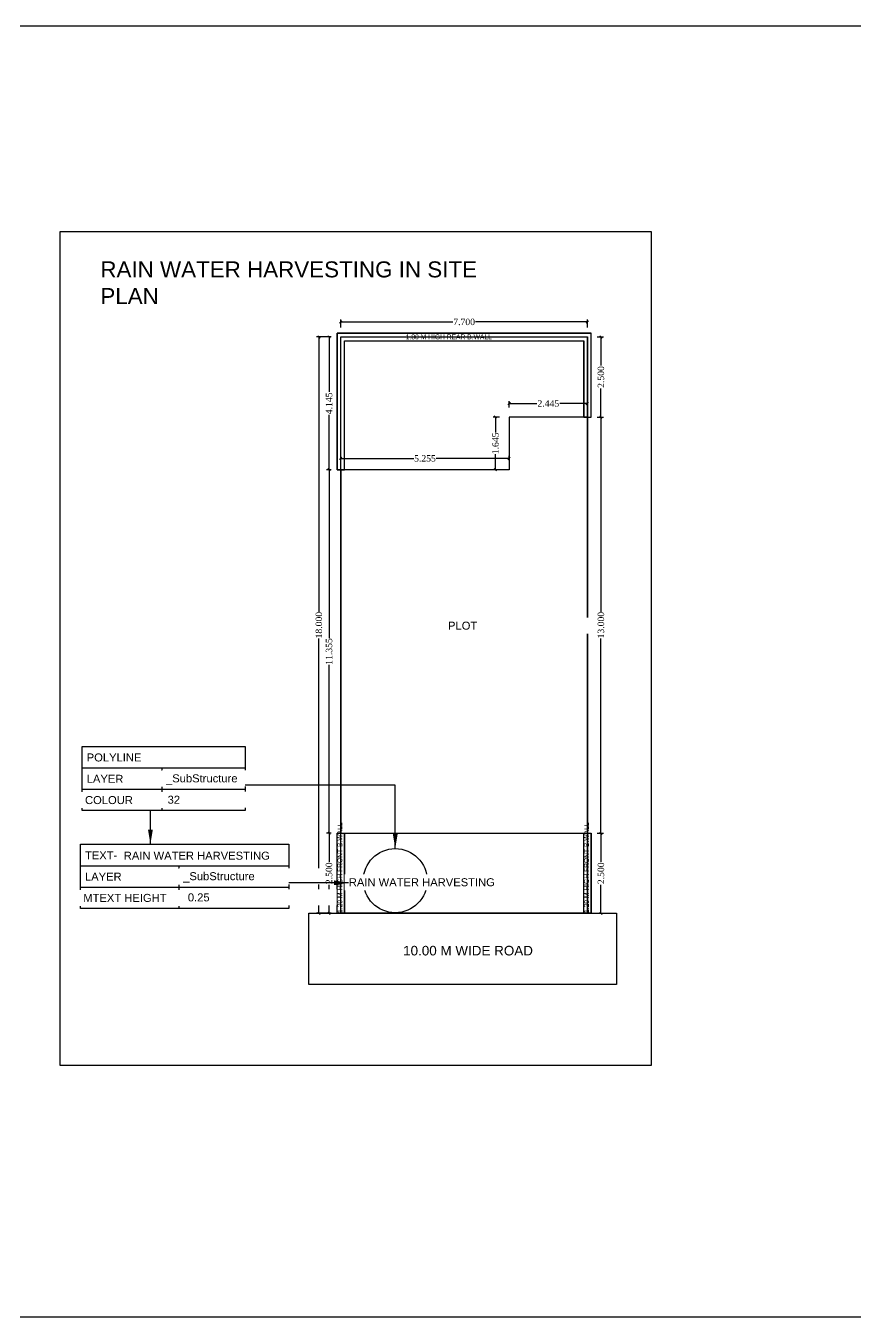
# Model space of a CAD drawing. Header units: metres. Extents: x 180 to 389, y -165 to 195.
# Drawn here: x 234.63 to 260.51, y -105.78 to -65.44 of the extents above; entities that cross this region are included whole.
import ezdxf

# ---------------------------------------------------------------- set-up
doc = ezdxf.new("R2010")
doc.units = ezdxf.units.M
doc.header["$LTSCALE"] = 2
doc.header["$MEASUREMENT"] = 0
for name, color, linetype in [('_BoundaryWall', 252, 'Continuous'), ('_Dimension', 87, 'Continuous'), ('_MainRoad', 20, 'Continuous'), ('_Plot', 7, 'Continuous'), ('_PropWork', 1, 'Continuous'), ('_SubStructure', 32, 'Continuous')]:
    doc.layers.add(name, color=color, linetype=linetype)
doc.styles.add('DRAWING', font='times.ttf', dxfattribs={"height": 0.2})
doc.styles.get("Standard").update_dxf_attribs({"font": 'arial.ttf'})
doc.dimstyles.new('Copy of DRAWING', dxfattribs={"dimtxt": 0.2, "dimasz": 0.46, "dimexe": 0.076, "dimexo": 0.3, "dimgap": 0.037, "dimtad": 0, "dimdec": 3, "dimzin": 0, "dimdsep": 46, "dimtxsty": 'DRAWING', "dimblk": 'ARCHTICK', "dimtsz": 0.037, "dimcen": 0.09, "dimclre": 256, "dimclrt": 256, "dimadec": 0, "dimazin": 0, "dimtfac": 1, "dimtdec": 3, "dimtix": 1, "dimtofl": 0, "dimtmove": 2, "dimatfit": 3, "dimfxl": 1, "dimtolj": 1, "dimtzin": 0, "dimarcsym": 0})
doc.dimstyles.new('DRAWING', dxfattribs={"dimtxt": 0.2, "dimasz": 0.076, "dimexe": 0.076, "dimexo": 0.3, "dimgap": 0.037, "dimtad": 0, "dimdec": 3, "dimzin": 0, "dimdsep": 46, "dimtxsty": 'DRAWING', "dimblk": 'ARCHTICK', "dimtsz": 0.037, "dimcen": 0.09, "dimclre": 256, "dimclrt": 256, "dimadec": 0, "dimazin": 0, "dimtfac": 1, "dimtdec": 3, "dimtix": 1, "dimtofl": 0, "dimtmove": 2, "dimatfit": 3, "dimfxl": 1, "dimtolj": 1, "dimtzin": 0, "dimarcsym": 0})

# ---------------------------------------------------------------- blocks, each defined once
blk = doc.blocks.new('*D503')
at = {"layer": '_Dimension', "color": 0, "linetype": 'ByBlock', "lineweight": -2, "ltscale": 0.01}
for p, q in [((244.495, -74.657), (244.421, -74.731)), ((244.458, -74.694), (247.95, -74.694)), ((252.158, -74.694), (248.667, -74.694)), ((252.121, -74.731), (252.195, -74.657))]:
    blk.add_line(p, q, dxfattribs=at)
at = {"layer": '_Dimension', "linetype": 'ByBlock', "lineweight": -2, "ltscale": 0.01}
for p, q in [((244.458, -74.863), (244.458, -74.618)), ((252.158, -74.863), (252.158, -74.618))]:
    blk.add_line(p, q, dxfattribs=at)
at = {"layer": 'Defpoints', "color": 0, "ltscale": 0.01}
for p in [(252.158, -74.694), (244.458, -75.163), (252.158, -75.163)]:
    blk.add_point(p, dxfattribs=at)
at = {"layer": '_Dimension', "ltscale": 0.01, "insert": (248.308, -74.694), "char_height": 0.2, "attachment_point": 5, "style": 'DRAWING'}
blk.add_mtext('\\A1;7.700', dxfattribs=at)
blk = doc.blocks.new('_ArchTick')
blk = doc.blocks.new('*D504')
at = {"layer": '_Dimension', "linetype": 'ByBlock', "lineweight": -2, "ltscale": 0.01}
for p, q in [((244.158, -75.163), (243.699, -75.163)), ((244.158, -93.163), (243.699, -93.163))]:
    blk.add_line(p, q, dxfattribs=at)
at = {"layer": '_Dimension', "color": 0, "linetype": 'ByBlock', "lineweight": -2, "ltscale": 0.01}
for p, q in [((243.812, -75.2), (243.738, -75.126)), ((243.775, -75.163), (243.775, -83.743)), ((243.775, -93.163), (243.775, -84.584)), ((243.738, -93.126), (243.812, -93.2))]:
    blk.add_line(p, q, dxfattribs=at)
at = {"layer": 'Defpoints', "color": 0, "ltscale": 0.01}
for p in [(244.458, -75.163), (243.775, -93.163), (244.458, -93.163)]:
    blk.add_point(p, dxfattribs=at)
at = {"layer": '_Dimension', "ltscale": 0.01, "insert": (243.775, -84.163), "char_height": 0.2, "attachment_point": 5, "rotation": 90, "style": 'DRAWING'}
blk.add_mtext('\\A1;18.000', dxfattribs=at)
blk = doc.blocks.new('*D505')
at = {"layer": '_Dimension', "linetype": 'ByBlock', "lineweight": -2, "ltscale": 0.01}
for p, q in [((244.158, -75.163), (244.015, -75.163)), ((244.158, -79.308), (244.015, -79.308))]:
    blk.add_line(p, q, dxfattribs=at)
at = {"layer": '_Dimension', "color": 0, "linetype": 'ByBlock', "lineweight": -2, "ltscale": 0.01}
for p, q in [((244.128, -75.2), (244.054, -75.126)), ((244.091, -75.163), (244.091, -76.878)), ((244.091, -79.308), (244.091, -77.593)), ((244.054, -79.271), (244.128, -79.345))]:
    blk.add_line(p, q, dxfattribs=at)
at = {"layer": 'Defpoints', "color": 0, "ltscale": 0.01}
for p in [(244.458, -75.163), (244.091, -79.308), (244.458, -79.308)]:
    blk.add_point(p, dxfattribs=at)
at = {"layer": '_Dimension', "ltscale": 0.01, "insert": (244.091, -77.236), "char_height": 0.2, "attachment_point": 5, "rotation": 90, "style": 'DRAWING'}
blk.add_mtext('\\A1;4.145', dxfattribs=at)
blk = doc.blocks.new('*D506')
at = {"layer": '_Dimension', "linetype": 'ByBlock', "lineweight": -2, "ltscale": 0.01}
for p, q in [((244.158, -79.308), (244.015, -79.308)), ((244.158, -90.663), (244.015, -90.663))]:
    blk.add_line(p, q, dxfattribs=at)
at = {"layer": '_Dimension', "color": 0, "linetype": 'ByBlock', "lineweight": -2, "ltscale": 0.01}
for p, q in [((244.128, -79.345), (244.054, -79.271)), ((244.091, -79.308), (244.091, -84.57)), ((244.091, -90.663), (244.091, -85.402)), ((244.054, -90.626), (244.128, -90.7))]:
    blk.add_line(p, q, dxfattribs=at)
at = {"layer": 'Defpoints', "color": 0, "ltscale": 0.01}
for p in [(244.458, -79.308), (244.091, -90.663), (244.458, -90.663)]:
    blk.add_point(p, dxfattribs=at)
at = {"layer": '_Dimension', "ltscale": 0.01, "insert": (244.091, -84.986), "char_height": 0.2, "attachment_point": 5, "rotation": 90, "style": 'DRAWING'}
blk.add_mtext('\\A1;11.355', dxfattribs=at)
blk = doc.blocks.new('*D507')
at = {"layer": '_Dimension', "linetype": 'ByBlock', "lineweight": -2, "ltscale": 0.01}
for p, q in [((244.158, -90.663), (244.015, -90.663)), ((244.158, -93.163), (244.015, -93.163))]:
    blk.add_line(p, q, dxfattribs=at)
at = {"layer": '_Dimension', "color": 0, "linetype": 'ByBlock', "lineweight": -2, "ltscale": 0.01}
for p, q in [((244.128, -90.7), (244.054, -90.626)), ((244.091, -90.663), (244.091, -91.552)), ((244.091, -93.163), (244.091, -92.274)), ((244.054, -93.126), (244.128, -93.2))]:
    blk.add_line(p, q, dxfattribs=at)
at = {"layer": 'Defpoints', "color": 0, "ltscale": 0.01}
for p in [(244.458, -90.663), (244.091, -93.163), (244.458, -93.163)]:
    blk.add_point(p, dxfattribs=at)
at = {"layer": '_Dimension', "ltscale": 0.01, "insert": (244.091, -91.913), "char_height": 0.2, "attachment_point": 5, "rotation": 90, "style": 'DRAWING'}
blk.add_mtext('\\A1;2.500', dxfattribs=at)
blk = doc.blocks.new('*D508')
at = {"layer": '_Dimension', "linetype": 'ByBlock', "lineweight": -2, "ltscale": 0.01}
for p, q in [((252.458, -90.663), (252.656, -90.663)), ((252.458, -93.163), (252.656, -93.163))]:
    blk.add_line(p, q, dxfattribs=at)
at = {"layer": '_Dimension', "color": 0, "linetype": 'ByBlock', "lineweight": -2, "ltscale": 0.01}
for p, q in [((252.617, -90.7), (252.543, -90.626)), ((252.58, -90.663), (252.58, -91.552)), ((252.58, -93.163), (252.58, -92.274)), ((252.543, -93.126), (252.617, -93.2))]:
    blk.add_line(p, q, dxfattribs=at)
at = {"layer": 'Defpoints', "color": 0, "ltscale": 0.01}
for p in [(252.158, -90.663), (252.58, -90.663), (252.158, -93.163)]:
    blk.add_point(p, dxfattribs=at)
at = {"layer": '_Dimension', "ltscale": 0.01, "insert": (252.58, -91.913), "char_height": 0.2, "attachment_point": 5, "rotation": 90, "style": 'DRAWING'}
blk.add_mtext('\\A1;2.500', dxfattribs=at)
blk = doc.blocks.new('*D509')
at = {"layer": '_Dimension', "linetype": 'ByBlock', "lineweight": -2, "ltscale": 0.01}
for p, q in [((252.458, -77.663), (252.656, -77.663)), ((252.458, -90.663), (252.656, -90.663))]:
    blk.add_line(p, q, dxfattribs=at)
at = {"layer": '_Dimension', "color": 0, "linetype": 'ByBlock', "lineweight": -2, "ltscale": 0.01}
for p, q in [((252.617, -77.7), (252.543, -77.626)), ((252.58, -77.663), (252.58, -83.743)), ((252.58, -90.663), (252.58, -84.584)), ((252.543, -90.626), (252.617, -90.7))]:
    blk.add_line(p, q, dxfattribs=at)
at = {"layer": 'Defpoints', "color": 0, "ltscale": 0.01}
for p in [(252.158, -77.663), (252.58, -77.663), (252.158, -90.663)]:
    blk.add_point(p, dxfattribs=at)
at = {"layer": '_Dimension', "ltscale": 0.01, "insert": (252.58, -84.163), "char_height": 0.2, "attachment_point": 5, "rotation": 90, "style": 'DRAWING'}
blk.add_mtext('\\A1;13.000', dxfattribs=at)
blk = doc.blocks.new('*D510')
at = {"layer": '_Dimension', "linetype": 'ByBlock', "lineweight": -2, "ltscale": 0.01}
for p, q in [((252.458, -75.163), (252.656, -75.163)), ((252.458, -77.663), (252.656, -77.663))]:
    blk.add_line(p, q, dxfattribs=at)
at = {"layer": '_Dimension', "color": 0, "linetype": 'ByBlock', "lineweight": -2, "ltscale": 0.01}
for p, q in [((252.617, -75.2), (252.543, -75.126)), ((252.58, -75.163), (252.58, -76.052)), ((252.58, -77.663), (252.58, -76.774)), ((252.543, -77.626), (252.617, -77.7))]:
    blk.add_line(p, q, dxfattribs=at)
at = {"layer": 'Defpoints', "color": 0, "ltscale": 0.01}
for p in [(252.158, -75.163), (252.58, -75.163), (252.158, -77.663)]:
    blk.add_point(p, dxfattribs=at)
at = {"layer": '_Dimension', "ltscale": 0.01, "insert": (252.58, -76.413), "char_height": 0.2, "attachment_point": 5, "rotation": 90, "style": 'DRAWING'}
blk.add_mtext('\\A1;2.500', dxfattribs=at)
blk = doc.blocks.new('*D511')
at = {"layer": '_Dimension', "color": 0, "linetype": 'ByBlock', "lineweight": -2, "ltscale": 0.01}
for p, q in [((244.495, -78.918), (244.421, -78.992)), ((244.458, -78.955), (246.733, -78.955)), ((249.713, -78.955), (247.438, -78.955)), ((249.676, -78.992), (249.75, -78.918))]:
    blk.add_line(p, q, dxfattribs=at)
at = {"layer": '_Dimension', "linetype": 'ByBlock', "lineweight": -2, "ltscale": 0.01}
for p, q in [((244.458, -79.008), (244.458, -78.879)), ((249.713, -79.008), (249.713, -78.879))]:
    blk.add_line(p, q, dxfattribs=at)
at = {"layer": 'Defpoints', "color": 0, "ltscale": 0.01}
for p in [(249.713, -78.955), (244.458, -79.308), (249.713, -79.308)]:
    blk.add_point(p, dxfattribs=at)
at = {"layer": '_Dimension', "ltscale": 0.01, "insert": (247.086, -78.955), "char_height": 0.2, "attachment_point": 5, "style": 'DRAWING'}
blk.add_mtext('\\A1;5.255', dxfattribs=at)
blk = doc.blocks.new('*D512')
at = {"layer": '_Dimension', "linetype": 'ByBlock', "lineweight": -2, "ltscale": 0.01}
for p, q in [((249.413, -77.663), (249.21, -77.663)), ((249.413, -79.308), (249.21, -79.308))]:
    blk.add_line(p, q, dxfattribs=at)
at = {"layer": '_Dimension', "color": 0, "linetype": 'ByBlock', "lineweight": -2, "ltscale": 0.01}
for p, q in [((249.323, -77.7), (249.249, -77.626)), ((249.286, -77.663), (249.286, -78.143)), ((249.286, -79.308), (249.286, -78.828)), ((249.249, -79.271), (249.323, -79.345))]:
    blk.add_line(p, q, dxfattribs=at)
at = {"layer": 'Defpoints', "color": 0, "ltscale": 0.01}
for p in [(249.713, -77.663), (249.286, -79.308), (249.713, -79.308)]:
    blk.add_point(p, dxfattribs=at)
at = {"layer": '_Dimension', "ltscale": 0.01, "insert": (249.286, -78.486), "char_height": 0.2, "attachment_point": 5, "rotation": 90, "style": 'DRAWING'}
blk.add_mtext('\\A1;1.645', dxfattribs=at)
blk = doc.blocks.new('*D513')
at = {"layer": '_Dimension', "color": 0, "linetype": 'ByBlock', "lineweight": -2, "ltscale": 0.01}
for p, q in [((249.75, -77.203), (249.676, -77.277)), ((249.713, -77.24), (250.58, -77.24)), ((252.158, -77.24), (251.292, -77.24)), ((252.121, -77.277), (252.195, -77.203))]:
    blk.add_line(p, q, dxfattribs=at)
at = {"layer": '_Dimension', "linetype": 'ByBlock', "lineweight": -2, "ltscale": 0.01}
for p, q in [((249.713, -77.363), (249.713, -77.164)), ((252.158, -77.363), (252.158, -77.164))]:
    blk.add_line(p, q, dxfattribs=at)
at = {"layer": 'Defpoints', "color": 0, "ltscale": 0.01}
for p in [(252.158, -77.24), (249.713, -77.663), (252.158, -77.663)]:
    blk.add_point(p, dxfattribs=at)
at = {"layer": '_Dimension', "ltscale": 0.01, "insert": (250.936, -77.24), "char_height": 0.2, "attachment_point": 5, "style": 'DRAWING'}
blk.add_mtext('\\A1;2.445', dxfattribs=at)

msp = doc.modelspace()

# ---------------------------------------------------------------- linework, layer by layer
at = {"ltscale": 0.01}
for p, q in [((244.3434, -75.0481), (252.2734, -75.0481)), ((244.3434, -79.3081), (244.3434, -75.0481)), ((244.4584, -75.1631), (252.1584, -75.1631)), ((244.4584, -79.3081), (244.4584, -75.1631)), ((244.5734, -75.2781), (252.0434, -75.2781)), ((244.5734, -79.3081), (244.5734, -75.2781)), ((252.0434, -77.6631), (252.0434, -75.2781)), ((252.1584, -77.6631), (252.1584, -75.1631)), ((252.2734, -77.6631), (252.2734, -75.0481)), ((252.1584, -77.6631), (252.2734, -77.6631)), ((244.4584, -79.3081), (244.3434, -79.3081)), ((236.3872, -88.6195), (241.4735, -88.6195)), ((236.3872, -89.2868), (241.4735, -89.2868)), ((244.3434, -93.1631), (244.3434, -90.6631)), ((244.4584, -90.6631), (244.3434, -90.6631)), ((244.5734, -93.1631), (244.5734, -90.6631)), ((252.0434, -93.1631), (252.0434, -90.6631)), ((252.1584, -90.6631), (252.2734, -90.6631)), ((252.1584, -93.1631), (252.1584, -90.6631)), ((252.2734, -93.1631), (252.2734, -90.6631)), ((236.3322, -91.6751), (242.8324, -91.6751)), ((236.3322, -92.3424), (242.8324, -92.3424)), ((244.3434, -93.1631), (244.5734, -93.1631)), ((252.0434, -93.1631), (252.2734, -93.1631))]:
    msp.add_line(p, q, dxfattribs=at)
for points in [[(180.407, -65.445), (389.0953, -65.445), (389.0953, -105.7761), (180.407, -105.7761)], [(236.3872, -87.9522), (241.4735, -87.9522), (241.4735, -89.9541), (236.3872, -89.9541)], [(236.3322, -91.0078), (242.8324, -91.0078), (242.8324, -93.0097), (236.3322, -93.0097)]]:
    msp.add_lwpolyline(points, close=True, dxfattribs=at)
at = {"layer": '_BoundaryWall', "ltscale": 0.01}
for points in [[(244.3434, -75.0481), (244.3434, -79.3081), (244.5734, -79.3081), (244.5734, -75.2781), (252.0434, -75.2781), (252.0434, -77.6631), (252.2734, -77.6631), (252.2734, -75.0481)], [(244.3434, -90.6631), (244.5734, -90.6631), (244.5734, -93.1631), (244.3434, -93.1631)], [(252.0434, -90.6631), (252.2734, -90.6631), (252.2734, -93.1631), (252.0434, -93.1631)]]:
    msp.add_lwpolyline(points, close=True, dxfattribs=at)
at = {"layer": '_MainRoad', "ltscale": 0.01}
msp.add_lwpolyline([(243.4559, -93.1631), (253.066, -93.1631), (253.066, -95.385), (243.4559, -95.385)], close=True, dxfattribs=at)
at = {"layer": '_Plot', "ltscale": 0.01}
msp.add_lwpolyline([(244.4584, -75.1631), (252.1584, -75.1631), (252.1584, -93.1631), (244.4584, -93.1631)], close=True, dxfattribs=at)
at = {"layer": '_PropWork', "ltscale": 0.01}
msp.add_lwpolyline([(252.1584, -77.6631), (249.7134, -77.6631), (249.7134, -79.3081), (244.4584, -79.3081), (244.4584, -90.6631), (252.1584, -90.6631)], close=True, dxfattribs=at)
at = {"layer": '_SubStructure', "ltscale": 0.6}
msp.add_circle((246.158, -92.1428), 1, dxfattribs=at)

# ---------------------------------------------------------------- texts
at = {"layer": '_BoundaryWall', "ltscale": 0.01, "insert": (246.4845, -75.0851), "char_height": 0.15, "width": 3.00541, "attachment_point": 1}
msp.add_mtext('1.80 M HIGH REAR B.WALL', dxfattribs=at)
at = {"layer": '_BoundaryWall', "ltscale": 0.01, "char_height": 0.15, "width": 3.00541, "attachment_point": 1, "rotation": 90}
for insert in [(244.3551, -93.1534), (252.0551, -93.1534)]:
    msp.add_mtext('1.20 M HIGH FRONT B.WALL', dxfattribs=dict(at, insert=insert))

# ---------------------------------------------------------------- dimensions: what is measured, and where the dimension line sits
at = {"layer": '_Dimension', "ltscale": 0.01}
for base, p1, p2, picture, middle in [((252.1584, -74.6935), (244.4584, -75.1631), (252.1584, -75.1631), '*D503', (248.3084, -74.6935)), ((252.1584, -77.2399), (249.7134, -77.6631), (252.1584, -77.6631), '*D513', (250.9359, -77.2399)), ((249.7134, -78.9554), (244.4584, -79.3081), (249.7134, -79.3081), '*D511', (247.0859, -78.9554))]:
    dim = msp.add_linear_dim(base=base, p1=p1, p2=p2, dimstyle='DRAWING', dxfattribs=at)
    dim.commit()
    dim.dimension.update_dxf_attribs({"geometry": picture, "text_midpoint": middle})
for base, p1, p2, picture, middle in [((243.775, -93.1631), (244.4584, -75.1631), (244.4584, -93.1631), '*D504', (243.775, -84.1631)), ((244.0909, -79.3081), (244.4584, -75.1631), (244.4584, -79.3081), '*D505', (244.0909, -77.2356)), ((252.5797, -75.1631), (252.1584, -77.6631), (252.1584, -75.1631), '*D510', (252.5797, -76.4131)), ((249.2856, -79.3081), (249.7134, -77.6631), (249.7134, -79.3081), '*D512', (249.2856, -78.4856)), ((244.0909, -90.6631), (244.4584, -79.3081), (244.4584, -90.6631), '*D506', (244.0909, -84.9856)), ((244.0909, -93.1631), (244.4584, -90.6631), (244.4584, -93.1631), '*D507', (244.0909, -91.9131)), ((252.5797, -90.6631), (252.1584, -93.1631), (252.1584, -90.6631), '*D508', (252.5797, -91.9131))]:
    dim = msp.add_linear_dim(base=base, p1=p1, p2=p2, angle=90, dimstyle='DRAWING', dxfattribs=at)
    dim.commit()
    dim.dimension.update_dxf_attribs({"geometry": picture, "text_midpoint": middle})

# ---------------------------------------------------------------- next in the draw order: texts
at = {"insert": (247.8052, -84.0538), "char_height": 0.25, "width": 4.517248, "attachment_point": 1, "bg_fill": 2}
msp.add_mtext('PLOT ', dxfattribs=at)
at = {"layer": '_MainRoad', "insert": (246.4037, -94.1786), "char_height": 0.3, "width": 4.517248, "attachment_point": 1, "bg_fill": 2}
msp.add_mtext('10.00 M WIDE ROAD', dxfattribs=at)
at = {"layer": '_SubStructure', "ltscale": 0.6, "insert": (244.7078, -92.0677), "char_height": 0.25, "width": 4.517248, "attachment_point": 1, "bg_fill": 2}
msp.add_mtext('RAIN WATER HARVESTING', dxfattribs=at)

# ---------------------------------------------------------------- next in the draw order: linework, layer by layer
at = {"ltscale": 0.01}
msp.add_lwpolyline([(235.7024, -71.8643), (254.1485, -71.8643), (254.1485, -97.9123), (235.7024, -97.9123)], close=True, dxfattribs=at)

# ---------------------------------------------------------------- next in the draw order: dimensions: what is measured, and where the dimension line sits
at = {"layer": '_Dimension', "ltscale": 0.01}
dim = msp.add_linear_dim(base=(252.5797, -77.6631), p1=(252.1584, -90.6631), p2=(252.1584, -77.6631), angle=90, dimstyle='DRAWING', dxfattribs=at)
dim.commit()
dim.dimension.update_dxf_attribs({"geometry": '*D509', "text_midpoint": (252.5797, -84.1631)})

# ---------------------------------------------------------------- next in the draw order: texts
at = {"ltscale": 0.01, "attachment_point": 1, "bg_fill": 2}
for s, insert, char_height, width in [('RAIN WATER HARVESTING IN SITE PLAN', (236.9524, -72.8017), 0.5, 12.588293), ('POLYLINE', (236.5262, -88.1701), 0.25, 4.517248), ('TEXT-', (236.4711, -91.2258), 0.25, 4.517248)]:
    msp.add_mtext(s, dxfattribs=dict(at, insert=insert, char_height=char_height, width=width))

# ---------------------------------------------------------------- next in the draw order: linework, layer by layer
at = {"ltscale": 0.01}
for p, q in [((238.8704, -88.6195), (238.8704, -89.9541)), ((239.4054, -91.6751), (239.4054, -93.0097))]:
    msp.add_line(p, q, dxfattribs=at)

# ---------------------------------------------------------------- next in the draw order: texts
at = {"ltscale": 0.01, "char_height": 0.25, "width": 4.517248, "attachment_point": 1, "bg_fill": 2}
for insert in [(236.5262, -88.8374), (236.4711, -91.8931)]:
    msp.add_mtext('LAYER', dxfattribs=dict(at, insert=insert))

# ---------------------------------------------------------------- next in the draw order: texts
for s, insert in [('_SubStructure', (239.002, -88.8228)), ('RAIN WATER HARVESTING', (237.6829, -91.2377)), ('MTEXT HEIGHT', (236.4187, -92.5566))]:
    msp.add_mtext(s, dxfattribs=dict(at, insert=insert))

# ---------------------------------------------------------------- next in the draw order: texts
for s, insert in [('COLOUR', (236.4738, -89.501)), ('0.25', (239.6834, -92.5398))]:
    msp.add_mtext(s, dxfattribs=dict(at, insert=insert))

# ---------------------------------------------------------------- next in the draw order: texts
for s, insert in [('32', (239.0512, -89.4901)), ('_SubStructure', (239.537, -91.8784))]:
    msp.add_mtext(s, dxfattribs=dict(at, insert=insert))

# ---------------------------------------------------------------- next in the draw order: leaders
at = {"ltscale": 0.01}
msp.add_leader([(238.5144, -91.0078), (238.5144, -89.9541)], dimstyle='Copy of DRAWING', override={"dimgap": 0.037, "dimtad": 0}, dxfattribs=at)

# ---------------------------------------------------------------- next in the draw order: leaders
for points in [[(246.158, -91.1428), (246.158, -89.1656), (241.4735, -89.1656)], [(244.7022, -92.2095), (242.8324, -92.2095)]]:
    msp.add_leader(points, dimstyle='Copy of DRAWING', override={"dimgap": 0.037, "dimtad": 0}, dxfattribs=at)

doc.saveas('drawing.dxf')
